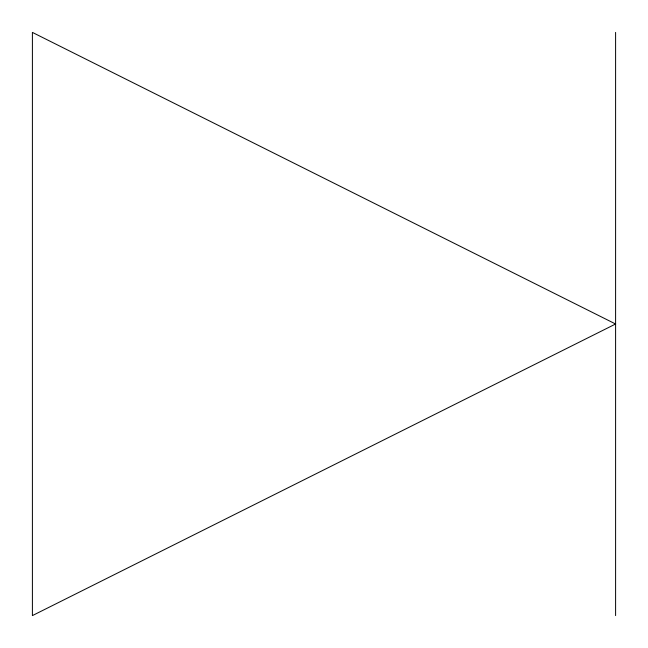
<?xml version="1.0" encoding="UTF-8"?>
<svg xmlns="http://www.w3.org/2000/svg" width="648" height="648" viewBox="0 0 648 648"><rect width="100%" height="100%" fill="white"/><g stroke="black" fill="none" stroke-linecap="round" stroke-linejoin="round"><path stroke-width="0.97" d="M615.6 32.4L615.6 615.6M615.6 324L32.4 615.6L32.4 32.4L615.6 324"/></g></svg>
